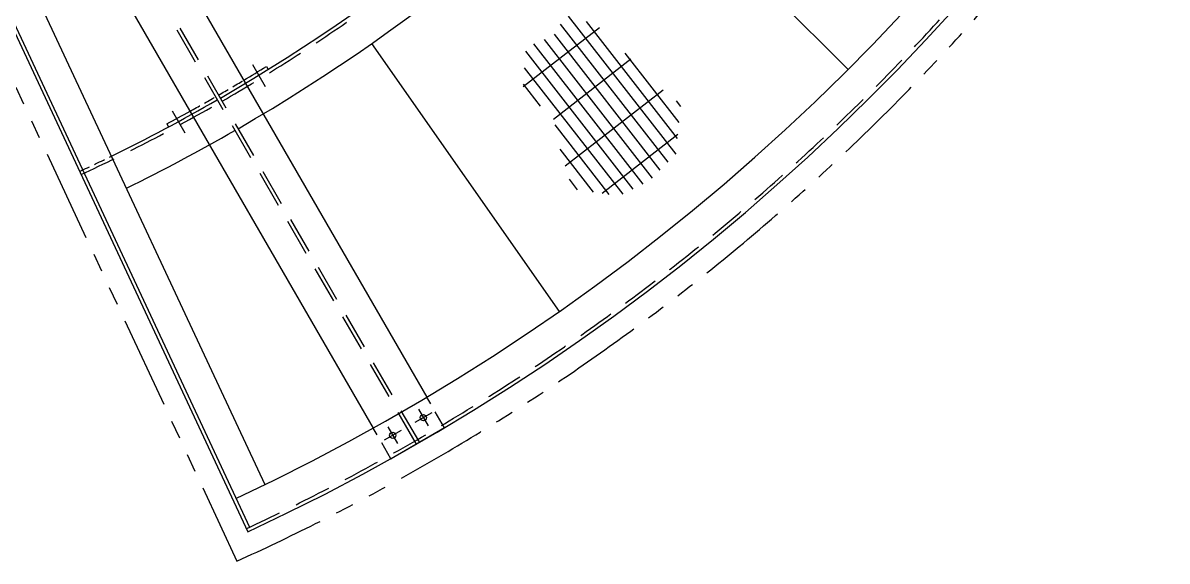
# Model space of a CAD drawing. Extents: x 0 to 39171, y 29931 to 57651.
# Drawn here: x 12995 to 15583, y 39980 to 41198 of the extents above; entities that cross this region are included whole.
import ezdxf

# ---------------------------------------------------------------- set-up
doc = ezdxf.new("R2010")
doc.units = 0
doc.header["$LTSCALE"] = 333.3
doc.header["$MEASUREMENT"] = 0
for name, pattern in [('DASHDOT', [1, 0.5, -0.25, 0, -0.25]), ('HIDDEN', [0.375, 0.25, -0.125]), ('PHANTOM', [2.5, 1.25, -0.25, 0.25, -0.25, 0.25, -0.25])]:
    doc.linetypes.add(name, pattern=pattern)
doc.layers.get('0').update_dxf_attribs({"linetype": 'CONTINUOUS'})
doc.layers.add('50', color=6, linetype='CONTINUOUS')
doc.layers.add('70', color=7, linetype='DASHDOT')

# ---------------------------------------------------------------- blocks, each defined once
blk = doc.blocks.new('*X15')
at = {"color": 0}
for p, q in [((1270.3, 550), (1285.4, 550)), ((1300, 404.2), (1300, 544.5)), ((1250, 422), (1250, 530.6)), ((1257.2, 537.5), (1318.7, 537.5)), ((1244.1, 525), (1343.8, 525)), ((1350, 411.7), (1350, 522.7)), ((1370.6, 525), (1402.2, 525)), ((1400, 418), (1400, 527)), ((1234.8, 512.5), (1416.2, 512.5)), ((1232.3, 500), (1430.1, 500)), ((1229.8, 487.5), (1431.2, 487.5)), ((1228.9, 475), (1427.5, 475)), ((1230.6, 462.5), (1425.6, 462.5)), ((1232.2, 450), (1430.1, 450)), ((1233.7, 437.5), (1431.5, 437.5)), ((1246.8, 425), (1414.5, 425)), ((1259.9, 412.5), (1359.2, 412.5)), ((1273, 400), (1281.3, 400))]:
    blk.add_line(p, q, dxfattribs=at)

msp = doc.modelspace()

# ---------------------------------------------------------------- linework, layer by layer
at = {"layer": '50', "color": 8, "linetype": 'HIDDEN'}
for p, q in [((12912.76, 41943.76), (13891.76, 40248.08)), ((12905.84, 41939.76), (13884.84, 40244.08))]:
    msp.add_line(p, q, dxfattribs=at)
at = {"layer": '50', "color": 8}
for p, q in [((13088.55, 41771.3), (13908.67, 40350.8)), ((12967.3, 41701.3), (13787.43, 40280.8)), ((12753.63, 41673.37), (13507.58, 40056.52)), ((12848.9, 41639.43), (13542.13, 40152.79)), ((13545.84, 41099.24), (13549.85, 41092.31)), ((13320.68, 40969.24), (13324.68, 40962.31)), ((13948.92, 40281.08), (13827.68, 40211.08)), ((13948.68, 40281.51), (13948.92, 40281.08)), ((13827.43, 40211.51), (13827.68, 40211.08))]:
    msp.add_line(p, q, dxfattribs=at)
at = {"layer": '50', "color": 8, "linetype": 'PHANTOM', "ltscale": 0.5}
msp.add_line((12697.69, 41656.1), (13479.42, 39979.66), dxfattribs=at)
at = {"layer": '50', "color": 4}
msp.add_line((12743, 41677.24), (13503.71, 40045.88), dxfattribs=at)
at = {"layer": '50', "color": 8, "linetype": 'HIDDEN', "ltscale": 0.5}
for p, q in [((13948.68, 40281.51), (13908.67, 40350.8)), ((13827.43, 40211.51), (13787.43, 40280.8))]:
    msp.add_line(p, q, dxfattribs=at)
at = {"layer": '50', "color": 8}
for centre in [(13900.78, 40304.46), (13831.5, 40264.46)]:
    msp.add_circle(centre, 7, dxfattribs=at)
at = {"layer": '50', "color": 8, "linetype": 'PHANTOM', "ltscale": 0.5}
msp.add_arc((11403.3, 44550.23), 5020, 294.42932, 74.16259, dxfattribs=at)
at = {"layer": '50', "color": 4}
msp.add_arc((11403.3, 44550.23), 4970, 295, 74.59777, dxfattribs=at)
at = {"layer": '50', "color": 8, "linetype": 'HIDDEN'}
for radius, start, end in [(4962, 295, 74.57232), (4078, 300.05631, 319.94369), (4078, 295, 299.94369)]:
    msp.add_arc((11403.3, 44550.23), radius, start, end, dxfattribs=at)
at = {"layer": '50', "color": 8}
for radius, start, end in [(4890, 295.09374, 74.33938), (4070, 300.05631, 319.94369), (4150, 300.05631, 319.94369), (4062, 300.98742, 301.834), (4070, 296.12628, 299.94369), (4062, 298.166, 299.01258), (4150, 296.10457, 299.94369)]:
    msp.add_arc((11403.3, 44550.23), radius, start, end, dxfattribs=at)
at = {"layer": '50', "color": 8, "linetype": 'HIDDEN', "ltscale": 0.3}
for radius, start, end in [(4062, 300.05631, 300.98742), (4062, 299.01258, 299.94369), (4070, 295, 296.12628)]:
    msp.add_arc((11403.3, 44550.23), radius, start, end, dxfattribs=at)
at = {"layer": '70', "color": 8, "linetype": 'Continuous'}
for p, q in [((14337.79, 41615.74), (14861.05, 41092.48)), ((13783.64, 41150.75), (14208.09, 40544.58))]:
    msp.add_line(p, q, dxfattribs=at)
at = {"layer": '70', "color": 8}
for p, q in [((13514.42, 41103.67), (13543.25, 41053.73)), ((13332.55, 40998.67), (13361.38, 40948.73)), ((13919.68, 40315.37), (13881.89, 40293.56)), ((13889.88, 40323.36), (13911.69, 40285.57)), ((13850.39, 40275.37), (13812.29, 40253.37)), ((13820.59, 40283.36), (13842.41, 40245.57))]:
    msp.add_line(p, q, dxfattribs=at)

# ---------------------------------------------------------------- block references
at = {"layer": '50', "color": 8, "xscale": 2.000000000003506, "yscale": 2, "zscale": 2, "rotation": 127.8740822482879}
msp.add_blockref('*X15', (16677.66, 39489.8), dxfattribs=at)

doc.saveas('drawing.dxf')
